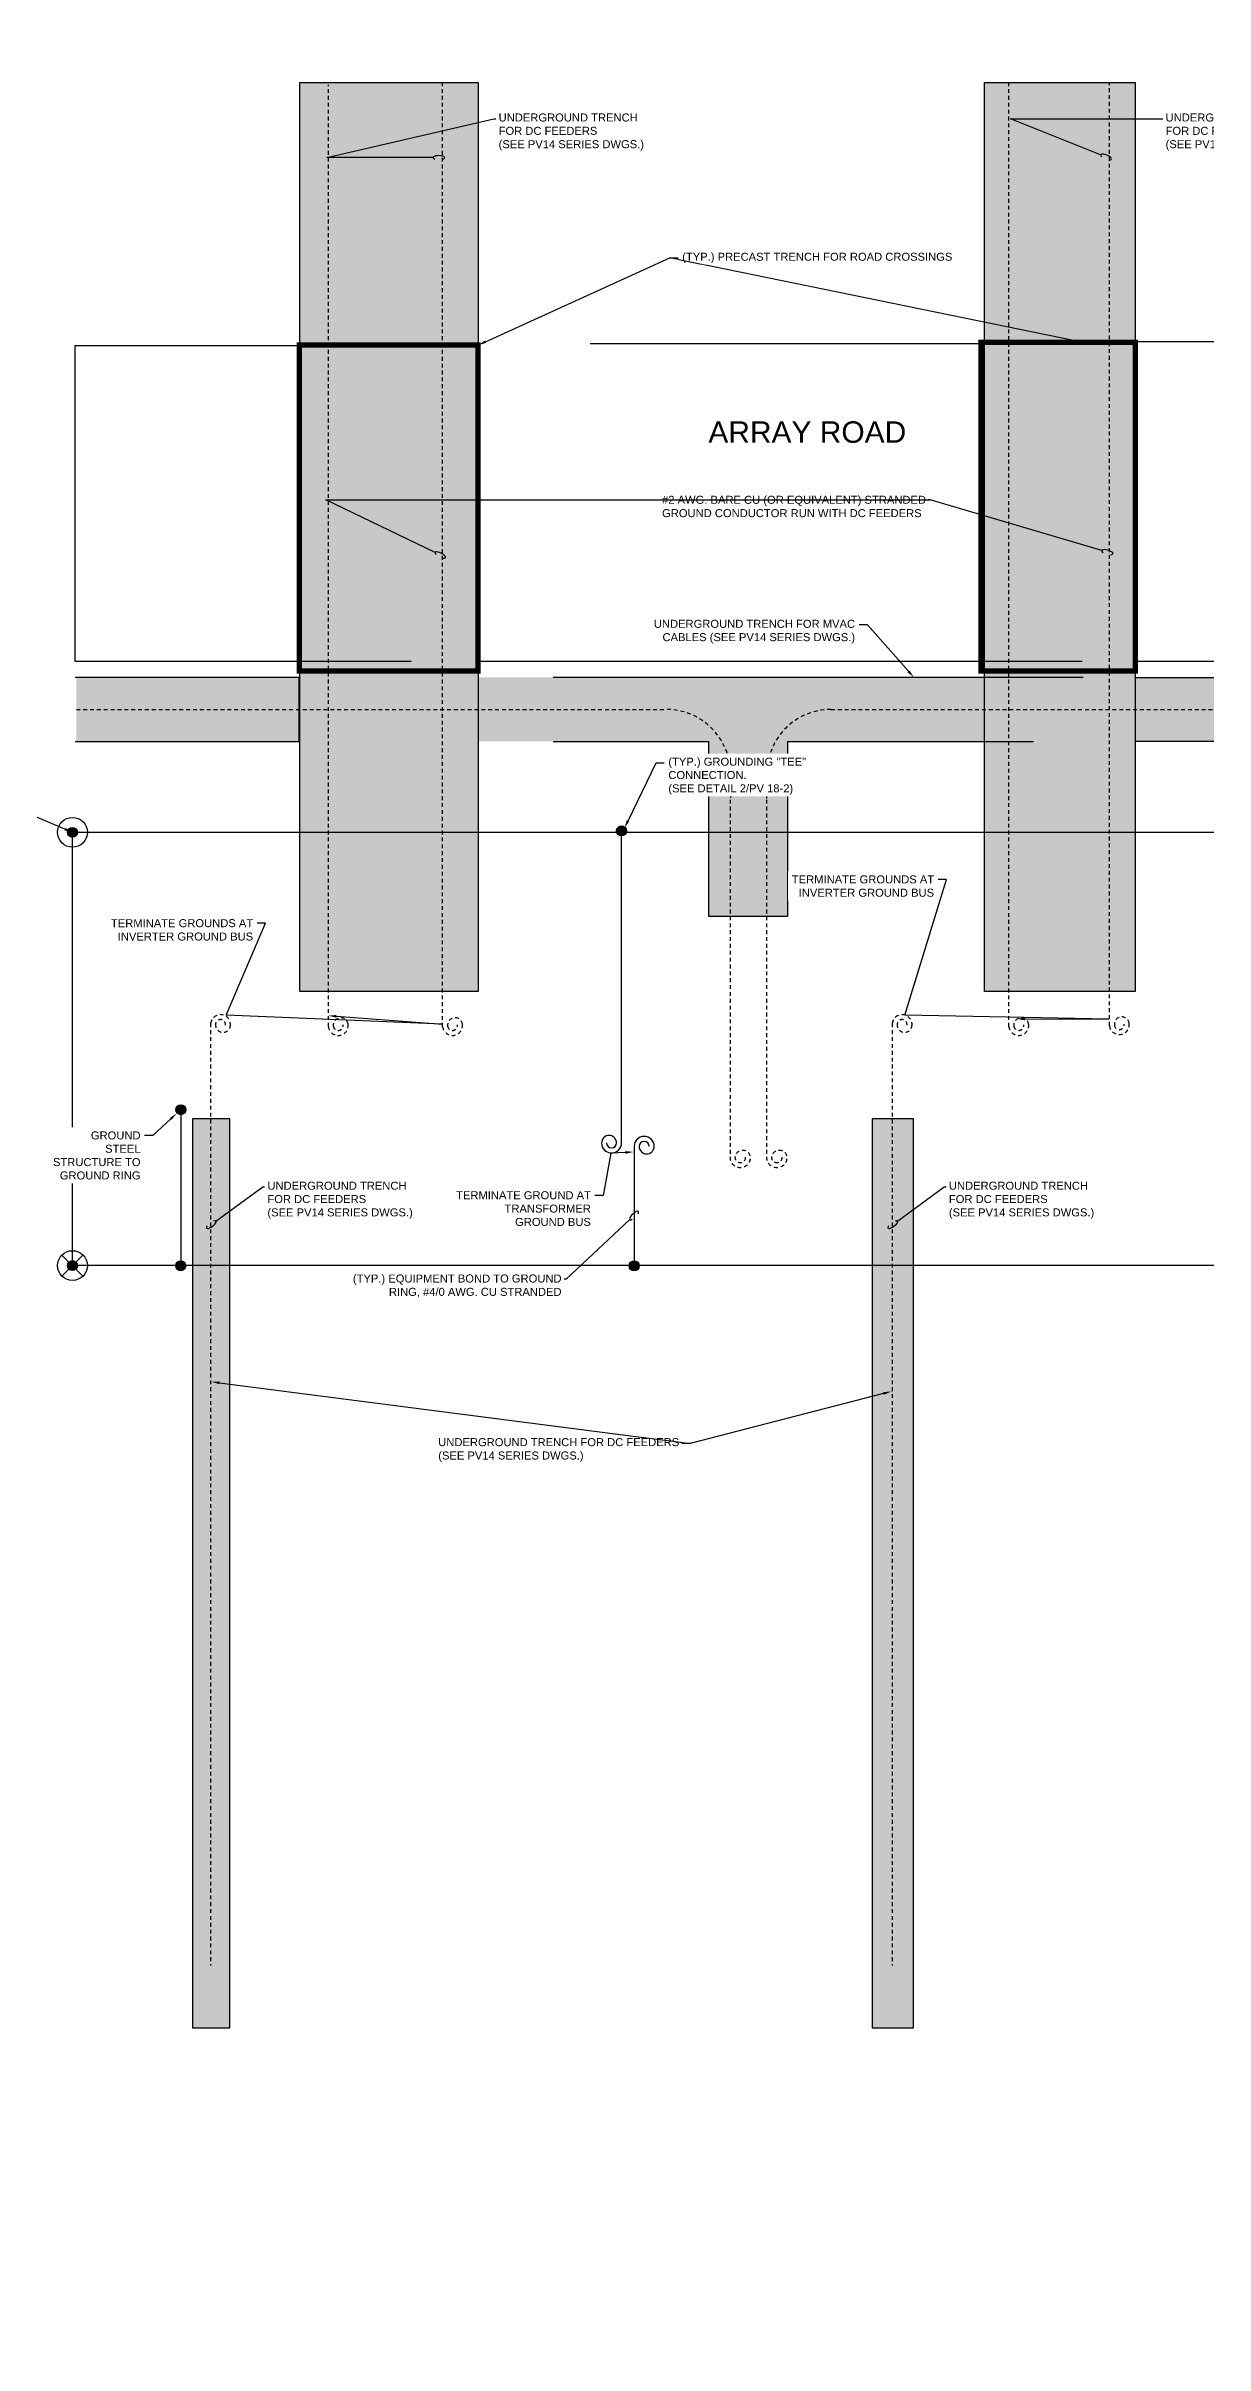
# Model space of a CAD drawing. Header units: feet. Extents: x -17 to 5745, y -41 to 4380.
# Drawn here: x 1839.5 to 1877.4, y 4144.1 to 4219.4 of the extents above; entities that cross this region are included whole.
import ezdxf
from ezdxf import colors
from ezdxf.entities.mleader import LeaderData, LeaderLine
from ezdxf.math import Vec2, Vec3

# ---------------------------------------------------------------- set-up
doc = ezdxf.new("R2010")
doc.units = ezdxf.units.FT
doc.header["$MEASUREMENT"] = 0
doc.linetypes.add('HIDDEN2', pattern=[0.1875, 0.125, -0.0625])
for name, color, linetype in [('C-ARRY-TABL', 253, 'Continuous'), ('E-CABL-UG1', 124, 'HIDDEN2'), ('E-CABL-UG4', 64, 'Continuous'), ('E-GRND', 3, 'Continuous'), ('E-TREN', 6, 'Continuous'), ('E-TREN-HATCH', 254, 'Continuous'), ('G-ANNO-TEXT', 1, 'Continuous'), ('G-TEXT', 7, 'Continuous')]:
    doc.layers.add(name, color=color, linetype=linetype)
doc.styles.add('NEI-A', font='arial.ttf')

# ---------------------------------------------------------------- blocks, each defined once
blk = doc.blocks.new('GRND_ROD')
at = {"linetype": 'Continuous'}
h = blk.add_hatch(color=256, dxfattribs=at)
edge = h.paths.add_edge_path()
edge.add_arc((0, 0), 0.0312, 0, 360)
for radius in [0.0937, 0.0312]:
    blk.add_circle((0, 0), radius, dxfattribs=at)
blk = doc.blocks.new('GRND_TEST_WELL')
at = {"linetype": 'Continuous'}
h = blk.add_hatch(color=256, dxfattribs=at)
edge = h.paths.add_edge_path()
edge.add_arc((0, 0), 0.0312, 0, 360)
for p, q in [((-0.066, 0.066), (0.066, -0.066)), ((-0.066, -0.066), (0.066, 0.066))]:
    blk.add_line(p, q, dxfattribs=at)
for radius in [0.0937, 0.0312]:
    blk.add_circle((0, 0), radius, dxfattribs=at)
blk = doc.blocks.new('_Dot')
at = {"color": 0, "linetype": 'ByBlock', "lineweight": -2}
blk.add_line((-0.5, 0), (-1, 0), dxfattribs=at)
at = {"color": 0, "linetype": 'ByBlock', "const_width": 0.5}
blk.add_lwpolyline([(-0.25, 0, 1), (0.25, 0, 1)], format="xyb", close=True, dxfattribs=at)
blk = doc.blocks.new('Equipment Callout Arrowhead .75')
at = {"color": 0}
blk.add_ellipse((-0.25, 0), major_axis=(0.743, 0), ratio=0.350959, start_param=-0.80282, end_param=3.944413, dxfattribs=at)
blk = doc.blocks.new('Coil Spare')
at = {"color": 64}
for centre, radius, start, end in [((0.125, 0), 0.125, 0, 180), ((0.125, 0), 0.0625, 0, 180), ((0.15625, 0), 0.09375, 180, 0)]:
    blk.add_arc(centre, radius, start, end, dxfattribs=at)
blk = doc.blocks.new('GRND_CONNECTION')
at = {"linetype": 'Continuous'}
h = blk.add_hatch(color=256, dxfattribs=at)
edge = h.paths.add_edge_path()
edge.add_arc((0, 0), 0.0312, 0, 360)
blk.add_circle((0, 0), 0.0312, dxfattribs=at)

msp = doc.modelspace()

# ---------------------------------------------------------------- hatches: boundary and pattern name
at = {"layer": 'E-TREN-HATCH'}
h = msp.add_hatch(color=256, dxfattribs=at)
h.dxf.hatch_style = 1
h.paths.add_polyline_path([(1847.778, 4188.452), (1853.626, 4188.452), (1853.626, 4218.235), (1847.778, 4218.235)])
h = msp.add_hatch(color=256, dxfattribs=at)
h.dxf.hatch_style = 1
h.paths.add_polyline_path([(1870.22, 4188.445), (1875.162, 4188.445), (1875.162, 4218.235), (1870.22, 4218.235)])
h = msp.add_hatch(color=256, dxfattribs=at)
h.dxf.hatch_style = 1
h.paths.add_polyline_path([(1875.146, 4198.741), (1905.226, 4198.741), (1905.226, 4196.643), (1894.093, 4196.643), (1894.093, 4184.021), (1892.86, 4184.021), (1892.86, 4196.643), (1879.242, 4196.643), (1879.242, 4188.457), (1878.712, 4188.457), (1878.712, 4196.643), (1875.146, 4196.643)])
h = msp.add_hatch(color=256, dxfattribs=at)
h.dxf.hatch_style = 1
h.paths.add_polyline_path([(1866.535, 4184.277), (1867.894, 4184.277), (1867.894, 4154.487), (1866.535, 4154.487)])

# ---------------------------------------------------------------- linework, layer by layer
at = {"layer": 'C-ARRY-TABL'}
msp.add_lwpolyline([(1875.162, 4209.744), (1905.313, 4209.744), (1905.313, 4199.264), (1875.162, 4199.264)], dxfattribs=at)
at = {"layer": 'E-CABL-UG1'}
for points in [[(1871.504, 4187.353, -1), (1871.18, 4187.315, -1), (1871.666, 4187.373, -1), (1871.019, 4187.295), (1871.019, 4218.254)], [(1849.203, 4187.353, -1), (1848.88, 4187.315, -1), (1849.365, 4187.373, -1), (1848.718, 4187.295), (1848.718, 4218.162)], [(1852.948, 4187.353, -1), (1852.625, 4187.315, -1), (1853.11, 4187.373, -1), (1852.463, 4187.295), (1852.463, 4218.2)], [(1874.801, 4187.382, -1), (1874.478, 4187.344, -1), (1874.963, 4187.402, -1), (1874.316, 4187.324), (1874.316, 4218.224)], [(1867.681, 4187.344, 1), (1867.357, 4187.382, 1), (1867.843, 4187.324, 1), (1867.195, 4187.402), (1867.195, 4156.525)]]:
    msp.add_lwpolyline(points, format="xyb", dxfattribs=at)
at = {"layer": 'E-CABL-UG4', "flags": 128}
msp.add_lwpolyline([(1883.867, 4179.466), (1840.331, 4179.466), (1840.331, 4193.664), (1883.867, 4193.664)], close=True, dxfattribs=at)
at = {"layer": 'E-TREN'}
for points in [[(1847.778, 4218.238), (1853.626, 4218.238), (1853.626, 4188.452), (1847.778, 4188.452)], [(1870.22, 4218.238), (1875.162, 4218.238), (1875.162, 4188.445), (1870.22, 4188.445)], [(1866.535, 4154.485), (1867.894, 4154.485), (1867.894, 4184.277), (1866.535, 4184.277)]]:
    msp.add_lwpolyline(points, close=True, dxfattribs=at)
msp.add_lwpolyline([(1875.146, 4198.741), (1905.226, 4198.741), (1905.226, 4196.643), (1894.093, 4196.643), (1894.093, 4184.021), (1892.86, 4184.021), (1892.86, 4196.643), (1879.242, 4196.643), (1879.242, 4188.457), (1878.712, 4188.457), (1878.712, 4196.643), (1875.146, 4196.643)], dxfattribs=at)

# ---------------------------------------------------------------- block references
at = {"layer": 'E-GRND', "xscale": 5.214970900475605, "yscale": 5.214970900475605, "zscale": 5.214970900475605, "rotation": 270}
for name, p in [('GRND_ROD', (1840.331, 4193.664)), ('GRND_TEST_WELL', (1840.331, 4179.466))]:
    msp.add_blockref(name, p, dxfattribs=at)

# ---------------------------------------------------------------- leaders
at = {"layer": 'G-ANNO-TEXT'}
ml = msp.add_multileader_mtext('Standard', dxfattribs=at)
ml.set_content('\\A1;UNDERGROUND TRENCH FOR DC FEEDERS \\P(SEE PV14 SERIES DWGS.)', color=256, style='NEI-A')
ml.set_leader_properties()
ml.set_arrow_properties(name='Equipment Callout Arrowhead .75')
ml.build(insert=Vec2(0, 0))
ml.multileader.update_dxf_attribs({"dogleg_length": 0.0625, "arrow_head_size": 0.255})
ctx = ml.context
ctx.base_point, ctx.char_height, ctx.arrow_head_size, ctx.landing_gap_size, ctx.plane_origin = Vec3(1876.064, 4217.05), 0.26225, 0.255, 0.09, Vec3(1879.968, 4227.249)
notes = []
notes.append((ctx, [(0, (1, 1, 0), (1876.001, 4217.05), (1, 0), 0.0625, [(1, [(1874.262, 4215.773), (1871.068, 4217.05)], 0, [])])]))
ctx.mtext.insert, ctx.mtext.width, ctx.mtext.defined_height, ctx.mtext.flow_direction = Vec3(1876.154, 4217.22), 4.75342, 2.138, 5
ml = msp.add_multileader_mtext('Standard', dxfattribs=at)
ml.set_content('\\A1;UNDERGROUND TRENCH FOR DC FEEDERS \\P(SEE PV14 SERIES DWGS.)', color=256, style='NEI-A')
ml.set_leader_properties()
ml.set_arrow_properties(name='Equipment Callout Arrowhead .75')
ml.build(insert=Vec2(0, 0))
ml.multileader.update_dxf_attribs({"dogleg_length": 0.0625, "arrow_head_size": 0.255})
ctx = ml.context
ctx.base_point, ctx.char_height, ctx.arrow_head_size, ctx.landing_gap_size, ctx.plane_origin = Vec3(1868.963, 4182.046), 0.26225, 0.255, 0.09, Vec3(1872.866, 4192.245)
notes.append((ctx, [(0, (1, 1, 0), (1868.9, 4182.046), (1, 0), 0.0625, [(0, [(1867.161, 4180.769)], 0, [])])]))
ctx.mtext.insert, ctx.mtext.width, ctx.mtext.defined_height, ctx.mtext.flow_direction = Vec3(1869.053, 4182.215), 4.75342, 2.138, 5
for ctx, leaders in notes:
    for number, flags, end, landing, length, lines in leaders:
        leader = LeaderData()
        leader.index, (leader.has_last_leader_line, leader.has_dogleg_vector, leader.attachment_direction) = number, flags
        leader.last_leader_point, leader.dogleg_vector, leader.dogleg_length = Vec3(end), Vec3(landing), length
        for number, points, colour, breaks in lines:
            line = LeaderLine()
            line.index, line.vertices, line.color, line.breaks = number, Vec3.list(points), colors.encode_raw_color(colour), breaks
            leader.lines.append(line)
        ctx.leaders.append(leader)

# ---------------------------------------------------------------- next in the draw order: leaders
at = {"layer": 'G-TEXT', "color": 253}
ml = msp.add_multileader_mtext('Standard', dxfattribs=at)
ml.set_content('ARRAY ROAD', color=253, style='NEI-A')
ml.set_leader_properties()
ml.set_arrow_properties(name='DOT')
ml.build(insert=Vec2(0, 0))
ml.multileader.update_dxf_attribs({"dogleg_length": 0.36, "arrow_head_size": 0.351})
ctx = ml.context
ctx.base_point, ctx.char_height, ctx.arrow_head_size, ctx.landing_gap_size, ctx.plane_origin = Vec3(1853.255, 4342.653), 0.7021, 0.351, 0.00546, Vec3(1849.149, 4337.684)
notes = []
notes.append((ctx, [(0, (0, 0, 0), (0, 0), (1, 0), 1, [])]))
ctx.mtext.insert, ctx.mtext.width, ctx.mtext.flow_direction = Vec3(1853.26, 4343.01), 6.44019, 5
ctx.mtext.has_bg_fill, ctx.mtext.bg_color, ctx.mtext.bg_scale_factor, ctx.mtext.bg_transparency, ctx.mtext.use_window_bg_color = 1, -1073741824, 1.5, 0, 1
for ctx, leaders in notes:
    for number, flags, end, landing, length, lines in leaders:
        leader = LeaderData()
        leader.index, (leader.has_last_leader_line, leader.has_dogleg_vector, leader.attachment_direction) = number, flags
        leader.last_leader_point, leader.dogleg_vector, leader.dogleg_length = Vec3(end), Vec3(landing), length
        for number, points, colour, breaks in lines:
            line = LeaderLine()
            line.index, line.vertices, line.color, line.breaks = number, Vec3.list(points), colors.encode_raw_color(colour), breaks
            leader.lines.append(line)
        ctx.leaders.append(leader)

# ---------------------------------------------------------------- next in the draw order: leaders
ml = msp.add_multileader_mtext('Standard', dxfattribs=at)
ml.set_content('ARRAY ROAD', color=253, style='NEI-A')
ml.set_leader_properties()
ml.set_arrow_properties(name='DOT')
ml.build(insert=Vec2(0, 0))
ml.multileader.update_dxf_attribs({"dogleg_length": 0.36, "arrow_head_size": 0.351})
ctx = ml.context
ctx.base_point, ctx.char_height, ctx.arrow_head_size, ctx.landing_gap_size, ctx.plane_origin = Vec3(1856.872, 4342.653), 0.7021, 0.351, 0.00546, Vec3(1852.766, 4337.684)
notes = []
notes.append((ctx, [(0, (0, 0, 0), (0, 0), (1, 0), 1, [])]))
ctx.mtext.insert, ctx.mtext.width, ctx.mtext.flow_direction = Vec3(1856.877, 4343.01), 6.44019, 5
ctx.mtext.has_bg_fill, ctx.mtext.bg_color, ctx.mtext.bg_scale_factor, ctx.mtext.bg_transparency, ctx.mtext.use_window_bg_color = 1, -1073741824, 1.5, 0, 1
for ctx, leaders in notes:
    for number, flags, end, landing, length, lines in leaders:
        leader = LeaderData()
        leader.index, (leader.has_last_leader_line, leader.has_dogleg_vector, leader.attachment_direction) = number, flags
        leader.last_leader_point, leader.dogleg_vector, leader.dogleg_length = Vec3(end), Vec3(landing), length
        for number, points, colour, breaks in lines:
            line = LeaderLine()
            line.index, line.vertices, line.color, line.breaks = number, Vec3.list(points), colors.encode_raw_color(colour), breaks
            leader.lines.append(line)
        ctx.leaders.append(leader)

# ---------------------------------------------------------------- next in the draw order: hatches: boundary and pattern name
at = {"layer": 'E-TREN-HATCH'}
h = msp.add_hatch(color=256, dxfattribs=at)
h.dxf.hatch_style = 1
h.paths.add_polyline_path([(1847.757, 4196.643), (1847.757, 4198.741), (1840.458, 4198.741), (1840.458, 4196.643)])
h = msp.add_hatch(color=256, dxfattribs=at)
h.dxf.hatch_style = 1
h.paths.add_polyline_path([(1853.623, 4198.741), (1853.623, 4196.643), (1861.173, 4196.643), (1861.173, 4190.916), (1863.776, 4190.916), (1863.776, 4196.643), (1873.432, 4196.643), (1873.432, 4198.741)])
h = msp.add_hatch(color=256, dxfattribs=at)
h.dxf.hatch_style = 1
h.paths.add_polyline_path([(1844.27, 4184.271), (1845.489, 4184.271), (1845.489, 4154.487), (1844.27, 4154.487)])

# ---------------------------------------------------------------- next in the draw order: linework, layer by layer
at = {"layer": 'C-ARRY-TABL'}
for points in [[(1851.435, 4199.263), (1840.422, 4199.261), (1840.422, 4209.616), (1851.504, 4209.616)], [(1857.3, 4209.68), (1873.339, 4209.68)], [(1873.425, 4199.263), (1853.717, 4199.263)]]:
    msp.add_lwpolyline(points, dxfattribs=at)
at = {"layer": 'E-CABL-UG1'}
for points in [[(1840.458, 4197.692), (1859.795, 4197.692, -0.414214), (1861.893, 4195.594), (1861.893, 4194.773)], [(1863.091, 4194.773), (1863.091, 4195.594, -0.414214), (1865.189, 4197.692), (1905.239, 4197.692)], [(1845.345, 4187.344, 1), (1845.021, 4187.382, 1), (1845.507, 4187.324, 1), (1844.86, 4187.402), (1844.86, 4156.525)]]:
    msp.add_lwpolyline(points, format="xyb", dxfattribs=at)
at = {"layer": 'E-CABL-UG1', "flags": 128}
for points in [[(1862.379, 4183.016, -1), (1862.055, 4182.978, -1), (1862.54, 4183.036, -1), (1861.893, 4182.958), (1861.893, 4194.766)], [(1863.577, 4183.016, -1), (1863.253, 4182.978, -1), (1863.738, 4183.036, -1), (1863.091, 4182.958), (1863.091, 4194.772)]]:
    msp.add_lwpolyline(points, format="xyb", dxfattribs=at)
at = {"layer": 'E-TREN', "const_width": 0.175}
msp.add_lwpolyline([(1847.761, 4198.954), (1853.626, 4198.954), (1853.626, 4209.63), (1847.761, 4209.63)], close=True, dxfattribs=at)
at = {"layer": 'E-TREN'}
for points in [[(1840.422, 4196.643), (1847.757, 4196.643), (1847.757, 4198.741), (1840.422, 4198.741)], [(1873.456, 4198.741), (1856.086, 4198.741)], [(1856.086, 4196.643), (1861.173, 4196.643), (1861.173, 4190.916), (1863.776, 4190.916), (1863.776, 4196.643), (1871.821, 4196.643)]]:
    msp.add_lwpolyline(points, dxfattribs=at)
msp.add_lwpolyline([(1844.27, 4154.485), (1845.489, 4154.485), (1845.489, 4184.271), (1844.27, 4184.271)], close=True, dxfattribs=at)

# ---------------------------------------------------------------- next in the draw order: block references
at = {"layer": 'E-GRND', "xscale": 5.259062130537732, "yscale": 5.259062130537732, "zscale": 5.259062130537732, "rotation": 270}
for p in [(1858.327, 4193.711), (1858.738, 4179.458)]:
    msp.add_blockref('GRND_CONNECTION', p, dxfattribs=at)

# ---------------------------------------------------------------- next in the draw order: leaders
at = {"layer": 'G-ANNO-TEXT'}
ml = msp.add_multileader_mtext('Standard', dxfattribs=at)
ml.set_content('\\A1;UNDERGROUND TRENCH FOR DC FEEDERS \\P(SEE PV14 SERIES DWGS.)', color=256, style='NEI-A')
ml.set_leader_properties()
ml.set_arrow_properties(name='Equipment Callout Arrowhead .75')
ml.build(insert=Vec2(0, 0))
ml.multileader.update_dxf_attribs({"dogleg_length": 0.0625, "arrow_head_size": 0.255})
ctx = ml.context
ctx.base_point, ctx.char_height, ctx.arrow_head_size, ctx.landing_gap_size, ctx.plane_origin = Vec3(1854.207, 4217.05), 0.26225, 0.255, 0.09, Vec3(1858.111, 4227.249)
notes = []
notes.append((ctx, [(0, (1, 1, 0), (1854.145, 4217.05), (1, 0), 0.0625, [(1, [(1852.405, 4215.773), (1848.665, 4215.783)], 0, [])])]))
ctx.mtext.insert, ctx.mtext.width, ctx.mtext.defined_height, ctx.mtext.flow_direction = Vec3(1854.297, 4217.22), 4.75342, 2.138, 5
ml = msp.add_multileader_mtext('Standard', dxfattribs=at)
ml.set_content('\\A1;#2 AWG. BARE CU (OR EQUIVALENT) STRANDED GROUND CONDUCTOR RUN WITH DC FEEDERS ', color=256, style='NEI-A')
ml.set_leader_properties()
ml.set_arrow_properties(name='Equipment Callout Arrowhead .75')
ml.build(insert=Vec2(0, 0))
ml.multileader.update_dxf_attribs({"dogleg_length": 0.0625, "arrow_head_size": 0.255})
ctx = ml.context
ctx.base_point, ctx.char_height, ctx.arrow_head_size, ctx.landing_gap_size, ctx.plane_origin = Vec3(1859.563, 4204.559), 0.26225, 0.255, 0.09, Vec3(1831.598, 4224.277)
notes.append((ctx, [(1, (1, 1, 0), (1868.434, 4204.559), (-1, 0), 0.0625, [(2, [(1852.444, 4202.724), (1848.639, 4204.559)], 0, []), (1, [(1874.308, 4202.826)], 0, [])])]))
ctx.mtext.insert, ctx.mtext.width, ctx.mtext.defined_height, ctx.mtext.flow_direction = Vec3(1859.653, 4204.692), 8.63481, 2.138, 5
ml = msp.add_multileader_mtext('Standard', dxfattribs=at)
ml.set_content('\\A1;TERMINATE GROUND AT TRANSFORMER GROUND BUS', color=256, style='NEI-A')
ml.set_leader_properties()
ml.build(insert=Vec2(0, 0))
ml.multileader.update_dxf_attribs({"dogleg_length": 3.071, "arrow_head_size": 0.269})
ctx = ml.context
ctx.base_point, ctx.char_height, ctx.arrow_head_size, ctx.landing_gap_size, ctx.plane_origin = Vec3(1852.654, 4181.768), 0.26225, 0.269, 0.134, Vec3(1874.02, 4214.12)
ctx.text_align_type = 2
notes.append((ctx, [(0, (1, 1, 0), (1857.722, 4181.768), (-1, 0), 0.269, [(1, [(1858.719, 4183.19), (1857.971, 4183.147)], 0, [])])]))
ctx.mtext.insert, ctx.mtext.width, ctx.mtext.defined_height, ctx.mtext.alignment, ctx.mtext.flow_direction = Vec3(1857.32, 4181.902), 4.54233, 0.605, 3, 5
ctx.mtext.has_bg_fill, ctx.mtext.bg_color, ctx.mtext.bg_scale_factor, ctx.mtext.bg_transparency, ctx.mtext.use_window_bg_color = 1, -1073741824, 1.5, 0, 1
ml = msp.add_multileader_mtext('Standard', dxfattribs=at)
ml.set_content('\\A1;UNDERGROUND TRENCH FOR DC FEEDERS \\P(SEE PV14 SERIES DWGS.)', color=256, style='NEI-A')
ml.set_leader_properties()
ml.set_arrow_properties(name='Equipment Callout Arrowhead .75')
ml.build(insert=Vec2(0, 0))
ml.multileader.update_dxf_attribs({"dogleg_length": 0.0625, "arrow_head_size": 0.255})
ctx = ml.context
ctx.base_point, ctx.char_height, ctx.arrow_head_size, ctx.landing_gap_size, ctx.plane_origin = Vec3(1846.63, 4182.046), 0.26225, 0.255, 0.09, Vec3(1854.74, 4192.245)
notes.append((ctx, [(0, (1, 1, 0), (1846.567, 4182.046), (1, 0), 0.0625, [(0, [(1844.828, 4180.769)], 0, [])])]))
ctx.mtext.insert, ctx.mtext.width, ctx.mtext.defined_height, ctx.mtext.flow_direction = Vec3(1846.72, 4182.215), 4.75342, 2.138, 5
for ctx, leaders in notes:
    for number, flags, end, landing, length, lines in leaders:
        leader = LeaderData()
        leader.index, (leader.has_last_leader_line, leader.has_dogleg_vector, leader.attachment_direction) = number, flags
        leader.last_leader_point, leader.dogleg_vector, leader.dogleg_length = Vec3(end), Vec3(landing), length
        for number, points, colour, breaks in lines:
            line = LeaderLine()
            line.index, line.vertices, line.color, line.breaks = number, Vec3.list(points), colors.encode_raw_color(colour), breaks
            leader.lines.append(line)
        ctx.leaders.append(leader)

# ---------------------------------------------------------------- next in the draw order: linework, layer by layer
at = {"layer": 'E-CABL-UG4', "flags": 128}
for points in [[(1858.327, 4183.486), (1858.327, 4193.711)], [(1858.738, 4183.371), (1858.738, 4179.458)]]:
    msp.add_lwpolyline(points, dxfattribs=at)

# ---------------------------------------------------------------- next in the draw order: block references
at = {"layer": 'E-CABL-UG4', "xscale": 2.629531065268866, "yscale": 2.629531065268866, "zscale": 2.629531065268866, "rotation": 180}
msp.add_blockref('Coil Spare', (1858.327, 4183.486), dxfattribs=at)
at = {"layer": 'E-CABL-UG4', "xscale": 2.629531065268866, "yscale": 2.629531065268866, "zscale": 2.629531065268866}
msp.add_blockref('Coil Spare', (1858.738, 4183.371), dxfattribs=at)

# ---------------------------------------------------------------- next in the draw order: leaders
at = {"layer": 'G-ANNO-TEXT'}
ml = msp.add_multileader_mtext('Standard', dxfattribs=at)
ml.set_content('\\A1;(TYP.) PRECAST TRENCH FOR ROAD CROSSINGS', color=256, style='NEI-A')
ml.set_leader_properties()
ml.build(insert=Vec2(0, 0))
ml.multileader.update_dxf_attribs({"dogleg_length": 3.071, "arrow_head_size": 0.269})
ctx = ml.context
ctx.base_point, ctx.char_height, ctx.arrow_head_size, ctx.landing_gap_size, ctx.plane_origin = Vec3(1860.178, 4212.488), 0.26225, 0.269, 0.134, Vec3(1911.299, 4169.113)
notes = []
notes.append((ctx, [(0, (1, 1, 0), (1859.91, 4212.488), (1, 0), 0.269, [(1, [(1873.456, 4209.721)], 0, []), (0, [(1853.626, 4209.63)], 0, [])])]))
ctx.mtext.insert, ctx.mtext.width, ctx.mtext.flow_direction = Vec3(1860.313, 4212.657), 8.83803, 5
ctx.mtext.has_bg_fill, ctx.mtext.bg_color, ctx.mtext.bg_scale_factor, ctx.mtext.bg_transparency, ctx.mtext.use_window_bg_color = 1, -1073741824, 1.5, 0, 1
ml = msp.add_multileader_mtext('Standard', dxfattribs=at)
ml.set_content('\\A1;UNDERGROUND TRENCH FOR MVAC CABLES (SEE PV14 SERIES DWGS.)', color=256, style='NEI-A')
ml.set_leader_properties()
ml.build(insert=Vec2(0, 0))
ml.multileader.update_dxf_attribs({"dogleg_length": 3.071, "arrow_head_size": 0.269})
ctx = ml.context
ctx.base_point, ctx.char_height, ctx.arrow_head_size, ctx.landing_gap_size, ctx.plane_origin = Vec3(1859.293, 4200.459), 0.26225, 0.269, 0.134, Vec3(1914.016, 4147.436)
ctx.text_align_type = 2
notes.append((ctx, [(1, (1, 1, 0), (1866.381, 4200.459), (-1, 0), 0.269, [(1, [(1867.904, 4198.741)], 0, [])])]))
ctx.mtext.insert, ctx.mtext.width, ctx.mtext.alignment, ctx.mtext.flow_direction = Vec3(1865.978, 4200.628), 6.58276, 3, 5
ctx.mtext.has_bg_fill, ctx.mtext.bg_color, ctx.mtext.bg_scale_factor, ctx.mtext.bg_transparency, ctx.mtext.use_window_bg_color = 1, -1073741824, 1.5, 0, 1
for ctx, leaders in notes:
    for number, flags, end, landing, length, lines in leaders:
        leader = LeaderData()
        leader.index, (leader.has_last_leader_line, leader.has_dogleg_vector, leader.attachment_direction) = number, flags
        leader.last_leader_point, leader.dogleg_vector, leader.dogleg_length = Vec3(end), Vec3(landing), length
        for number, points, colour, breaks in lines:
            line = LeaderLine()
            line.index, line.vertices, line.color, line.breaks = number, Vec3.list(points), colors.encode_raw_color(colour), breaks
            leader.lines.append(line)
        ctx.leaders.append(leader)

# ---------------------------------------------------------------- next in the draw order: linework, layer by layer
at = {"layer": 'E-TREN', "const_width": 0.175}
msp.add_lwpolyline([(1870.102, 4198.954), (1875.162, 4198.954), (1875.162, 4209.721), (1870.102, 4209.721)], close=True, dxfattribs=at)

# ---------------------------------------------------------------- next in the draw order: leaders
at = {"layer": 'G-TEXT', "color": 253}
ml = msp.add_multileader_mtext('Standard', dxfattribs=at)
ml.set_content('ARRAY ROAD', color=253, style='NEI-A')
ml.set_leader_properties()
ml.set_arrow_properties(name='DOT')
ml.build(insert=Vec2(0, 0))
ml.multileader.update_dxf_attribs({"dogleg_length": 0.36, "arrow_head_size": 0.351})
ctx = ml.context
ctx.base_point, ctx.char_height, ctx.arrow_head_size, ctx.landing_gap_size, ctx.plane_origin = Vec3(1861.165, 4206.775), 0.7021, 0.351, 0.00546, Vec3(1857.059, 4201.806)
notes = []
notes.append((ctx, [(0, (0, 0, 0), (0, 0), (1, 0), 1, [])]))
ctx.mtext.insert, ctx.mtext.width, ctx.mtext.flow_direction = Vec3(1861.17, 4207.132), 6.44019, 5
ctx.mtext.has_bg_fill, ctx.mtext.bg_color, ctx.mtext.bg_scale_factor, ctx.mtext.bg_transparency, ctx.mtext.use_window_bg_color = 1, -1073741824, 1.5, 0, 1
for ctx, leaders in notes:
    for number, flags, end, landing, length, lines in leaders:
        leader = LeaderData()
        leader.index, (leader.has_last_leader_line, leader.has_dogleg_vector, leader.attachment_direction) = number, flags
        leader.last_leader_point, leader.dogleg_vector, leader.dogleg_length = Vec3(end), Vec3(landing), length
        for number, points, colour, breaks in lines:
            line = LeaderLine()
            line.index, line.vertices, line.color, line.breaks = number, Vec3.list(points), colors.encode_raw_color(colour), breaks
            leader.lines.append(line)
        ctx.leaders.append(leader)

# ---------------------------------------------------------------- next in the draw order: linework, layer by layer
at = {"layer": 'E-CABL-UG4', "flags": 128}
msp.add_lwpolyline([(1843.884, 4184.574), (1843.878, 4179.46)], dxfattribs=at)

# ---------------------------------------------------------------- next in the draw order: block references
at = {"layer": 'E-GRND', "xscale": 5.259062130537732, "yscale": 5.259062130537732, "zscale": 5.259062130537732, "rotation": 180}
for p in [(1843.884, 4184.574), (1843.878, 4179.46)]:
    msp.add_blockref('GRND_CONNECTION', p, dxfattribs=at)

# ---------------------------------------------------------------- next in the draw order: leaders
at = {"layer": 'G-ANNO-TEXT'}
ml = msp.add_multileader_mtext('Standard', dxfattribs=at)
ml.set_content('\\A1;TERMINATE GROUNDS AT INVERTER GROUND BUS ', color=256, style='NEI-A')
ml.set_leader_properties()
ml.build(insert=Vec2(0, 0))
ml.multileader.update_dxf_attribs({"dogleg_length": 3.071, "arrow_head_size": 0.269})
ctx = ml.context
ctx.base_point, ctx.char_height, ctx.arrow_head_size, ctx.landing_gap_size, ctx.plane_origin = Vec3(1863.789, 4192.12), 0.26225, 0.269, 0.134, Vec3(1899.51, 4213.954)
ctx.text_align_type = 2
notes = []
notes.append((ctx, [(0, (1, 1, 0), (1868.971, 4192.12), (-1, 0), 0.269, [(2, [(1871.266, 4187.551), (1874.29, 4187.536), (1867.606, 4187.671)], 0, [])])]))
ctx.mtext.insert, ctx.mtext.width, ctx.mtext.defined_height, ctx.mtext.alignment, ctx.mtext.flow_direction = Vec3(1868.568, 4192.253), 4.65646, 0.605, 3, 5
ctx.mtext.has_bg_fill, ctx.mtext.bg_color, ctx.mtext.bg_scale_factor, ctx.mtext.bg_transparency, ctx.mtext.use_window_bg_color = 1, -1073741824, 1.5, 0, 1
ml = msp.add_multileader_mtext('Standard', dxfattribs=at)
ml.set_content('\\A1;TERMINATE GROUNDS AT INVERTER GROUND BUS ', color=256, style='NEI-A')
ml.set_leader_properties()
ml.build(insert=Vec2(0, 0))
ml.multileader.update_dxf_attribs({"dogleg_length": 3.071, "arrow_head_size": 0.269})
ctx = ml.context
ctx.base_point, ctx.char_height, ctx.arrow_head_size, ctx.landing_gap_size, ctx.plane_origin = Vec3(1841.473, 4190.684), 0.26225, 0.269, 0.134, Vec3(1878.892, 4213.814)
ctx.text_align_type = 2
notes.append((ctx, [(0, (1, 1, 0), (1846.655, 4190.684), (-1, 0), 0.269, [(2, [(1848.712, 4187.655), (1852.457, 4187.375), (1845.364, 4187.674)], 0, [])])]))
ctx.mtext.insert, ctx.mtext.width, ctx.mtext.defined_height, ctx.mtext.alignment, ctx.mtext.flow_direction = Vec3(1846.252, 4190.818), 4.65646, 0.605, 3, 5
ctx.mtext.has_bg_fill, ctx.mtext.bg_color, ctx.mtext.bg_scale_factor, ctx.mtext.bg_transparency, ctx.mtext.use_window_bg_color = 1, -1073741824, 1.5, 0, 1
ml = msp.add_multileader_mtext('Standard', dxfattribs=at)
ml.set_content('\\A1;(TYP.) EQUIPMENT BOND TO GROUND RING, #4/0 AWG. CU STRANDED ', color=256, style='NEI-A')
ml.set_leader_properties()
ml.set_arrow_properties(name='Equipment Callout Arrowhead .75')
ml.build(insert=Vec2(0, 0))
ml.multileader.update_dxf_attribs({"dogleg_length": 0.0625, "arrow_head_size": 0.255})
ctx = ml.context
ctx.base_point, ctx.char_height, ctx.arrow_head_size, ctx.landing_gap_size, ctx.plane_origin = Vec3(1849.472, 4179.016), 0.26225, 0.255, 0.09, Vec3(1856.613, 4186.985)
ctx.text_align_type = 2
notes.append((ctx, [(1, (1, 1, 0), (1856.511, 4179.016), (-1, 0), 0.0625, [(0, [(1858.785, 4181.151)], 0, [])])]))
ctx.mtext.insert, ctx.mtext.width, ctx.mtext.defined_height, ctx.mtext.alignment, ctx.mtext.flow_direction = Vec3(1856.359, 4179.174), 6.82211, 2.138, 3, 5
ml = msp.add_multileader_mtext('Standard', dxfattribs=at)
ml.set_content('\\A1;UNDERGROUND TRENCH FOR DC FEEDERS \\P(SEE PV14 SERIES DWGS.)', color=256, style='NEI-A')
ml.set_leader_properties()
ml.build(insert=Vec2(0, 0))
ml.multileader.update_dxf_attribs({"dogleg_length": 3.071, "arrow_head_size": 0.269})
ctx = ml.context
ctx.base_point, ctx.char_height, ctx.arrow_head_size, ctx.landing_gap_size, ctx.plane_origin = Vec3(1852.183, 4173.641), 0.26225, 0.269, 0.134, Vec3(1838.937, 4106.986)
notes.append((ctx, [(0, (1, 1, 0), (1860.57, 4173.641), (-1, 0), 0.269, [(0, [(1844.88, 4175.659)], 0, []), (1, [(1867.174, 4175.342)], 0, [])])]))
ctx.mtext.insert, ctx.mtext.width, ctx.mtext.flow_direction = Vec3(1852.318, 4173.811), 7.88097, 5
ctx.mtext.has_bg_fill, ctx.mtext.bg_color, ctx.mtext.bg_scale_factor, ctx.mtext.bg_transparency, ctx.mtext.use_window_bg_color = 1, -1073741824, 1.5, 0, 1
for ctx, leaders in notes:
    for number, flags, end, landing, length, lines in leaders:
        leader = LeaderData()
        leader.index, (leader.has_last_leader_line, leader.has_dogleg_vector, leader.attachment_direction) = number, flags
        leader.last_leader_point, leader.dogleg_vector, leader.dogleg_length = Vec3(end), Vec3(landing), length
        for number, points, colour, breaks in lines:
            line = LeaderLine()
            line.index, line.vertices, line.color, line.breaks = number, Vec3.list(points), colors.encode_raw_color(colour), breaks
            leader.lines.append(line)
        ctx.leaders.append(leader)

# ---------------------------------------------------------------- next in the draw order: leaders
ml = msp.add_multileader_mtext('Standard', dxfattribs=at)
ml.set_content('\\A1;GROUND STEEL STRUCTURE TO GROUND RING', color=256, style='NEI-A')
ml.set_leader_properties()
ml.build(insert=Vec2(0, 0))
ml.multileader.update_dxf_attribs({"dogleg_length": 3.071, "arrow_head_size": 0.269})
ctx = ml.context
ctx.base_point, ctx.char_height, ctx.arrow_head_size, ctx.landing_gap_size, ctx.plane_origin = Vec3(1839.569, 4183.73), 0.26225, 0.269, 0.134, Vec3(1860.467, 4204.671)
ctx.text_align_type = 2
notes = []
notes.append((ctx, [(0, (1, 1, 0), (1842.964, 4183.73), (-1, 0), 0.269, [(0, [(1843.747, 4184.457)], 0, [])])]))
ctx.mtext.insert, ctx.mtext.width, ctx.mtext.defined_height, ctx.mtext.alignment, ctx.mtext.flow_direction = Vec3(1842.562, 4183.863), 2.88026, 0.605, 3, 5
ctx.mtext.has_bg_fill, ctx.mtext.bg_color, ctx.mtext.bg_scale_factor, ctx.mtext.bg_transparency, ctx.mtext.use_window_bg_color = 1, -1073741824, 1.5, 0, 1
for ctx, leaders in notes:
    for number, flags, end, landing, length, lines in leaders:
        leader = LeaderData()
        leader.index, (leader.has_last_leader_line, leader.has_dogleg_vector, leader.attachment_direction) = number, flags
        leader.last_leader_point, leader.dogleg_vector, leader.dogleg_length = Vec3(end), Vec3(landing), length
        for number, points, colour, breaks in lines:
            line = LeaderLine()
            line.index, line.vertices, line.color, line.breaks = number, Vec3.list(points), colors.encode_raw_color(colour), breaks
            leader.lines.append(line)
        ctx.leaders.append(leader)

# ---------------------------------------------------------------- next in the draw order: leaders
at = {"layer": 'G-TEXT', "color": 253}
ml = msp.add_multileader_mtext('Standard', dxfattribs=at)
ml.set_content('ARRAY ROAD', color=253, style='NEI-A')
ml.set_leader_properties()
ml.set_arrow_properties(name='DOT')
ml.build(insert=Vec2(0, 0))
ml.multileader.update_dxf_attribs({"dogleg_length": 0.36, "arrow_head_size": 0.351})
ctx = ml.context
ctx.base_point, ctx.char_height, ctx.arrow_head_size, ctx.landing_gap_size, ctx.plane_origin = Vec3(2061.552, 4344.419), 0.7021, 0.351, 0.00546, Vec3(2057.446, 4339.45)
notes = []
notes.append((ctx, [(0, (0, 0, 0), (0, 0), (1, 0), 1, [])]))
ctx.mtext.insert, ctx.mtext.width, ctx.mtext.flow_direction = Vec3(2061.557, 4344.776), 6.44019, 5
ctx.mtext.has_bg_fill, ctx.mtext.bg_color, ctx.mtext.bg_scale_factor, ctx.mtext.bg_transparency, ctx.mtext.use_window_bg_color = 1, -1073741824, 1.5, 0, 1
for ctx, leaders in notes:
    for number, flags, end, landing, length, lines in leaders:
        leader = LeaderData()
        leader.index, (leader.has_last_leader_line, leader.has_dogleg_vector, leader.attachment_direction) = number, flags
        leader.last_leader_point, leader.dogleg_vector, leader.dogleg_length = Vec3(end), Vec3(landing), length
        for number, points, colour, breaks in lines:
            line = LeaderLine()
            line.index, line.vertices, line.color, line.breaks = number, Vec3.list(points), colors.encode_raw_color(colour), breaks
            leader.lines.append(line)
        ctx.leaders.append(leader)

# ---------------------------------------------------------------- next in the draw order: leaders
at = {"layer": 'G-ANNO-TEXT'}
ml = msp.add_multileader_mtext('Standard', dxfattribs=at)
ml.set_content('{\\C7;(TYP.) GROUNDING "TEE" CONNECTION. \\P(SEE DETAIL 2/PV 18-2) }', color=256, style='NEI-A')
ml.set_leader_properties(color=256)
ml.build(insert=Vec2(0, 0))
ml.multileader.update_dxf_attribs({"dogleg_length": 0.269, "arrow_head_size": 0.269})
ctx = ml.context
ctx.base_point, ctx.char_height, ctx.arrow_head_size, ctx.landing_gap_size, ctx.plane_origin = Vec3(1859.723, 4195.94), 0.26225, 0.269, 0.134, Vec3(1868.752, 4192.796)
notes = []
notes.append((ctx, [(1, (1, 1, 0), (1859.455, 4195.94), (1, 0), 0.269, [(0, [(1858.421, 4193.799)], 0, [])])]))
ctx.mtext.insert, ctx.mtext.width, ctx.mtext.flow_direction = Vec3(1859.858, 4196.11), 4.71733, 5
ctx.mtext.has_bg_fill, ctx.mtext.bg_color, ctx.mtext.bg_scale_factor, ctx.mtext.bg_transparency, ctx.mtext.use_window_bg_color = 1, -1073741824, 1.5, 0, 1
ml = msp.add_multileader_mtext('Standard', dxfattribs=at)
ml.set_content('{\\C7;(TYP.) GROUND ROD CONNECTION. \\P(SEE DETAIL 1/PV 18-2) }', color=256, style='NEI-A')
ml.set_leader_properties(color=256)
ml.build(insert=Vec2(0, 0))
ml.multileader.update_dxf_attribs({"dogleg_length": 0.269, "arrow_head_size": 0.269})
ctx = ml.context
ctx.base_point, ctx.char_height, ctx.arrow_head_size, ctx.landing_gap_size, ctx.plane_origin = Vec3(1830.163, 4195.062), 0.26225, 0.269, 0.134, Vec3(1839.867, 4193.512)
ctx.text_align_type = 2
notes.append((ctx, [(0, (1, 1, 0), (1837.017, 4195.062), (-1, 0), 0.269, [(0, [(1840.331, 4193.664)], 0, [])])]))
ctx.mtext.insert, ctx.mtext.alignment, ctx.mtext.flow_direction = Vec3(1836.614, 4195.232), 3, 5
ctx.mtext.has_bg_fill, ctx.mtext.bg_color, ctx.mtext.bg_scale_factor, ctx.mtext.bg_transparency, ctx.mtext.use_window_bg_color = 1, -1073741824, 1.5, 0, 1
for ctx, leaders in notes:
    for number, flags, end, landing, length, lines in leaders:
        leader = LeaderData()
        leader.index, (leader.has_last_leader_line, leader.has_dogleg_vector, leader.attachment_direction) = number, flags
        leader.last_leader_point, leader.dogleg_vector, leader.dogleg_length = Vec3(end), Vec3(landing), length
        for number, points, colour, breaks in lines:
            line = LeaderLine()
            line.index, line.vertices, line.color, line.breaks = number, Vec3.list(points), colors.encode_raw_color(colour), breaks
            leader.lines.append(line)
        ctx.leaders.append(leader)

doc.saveas('drawing.dxf')
